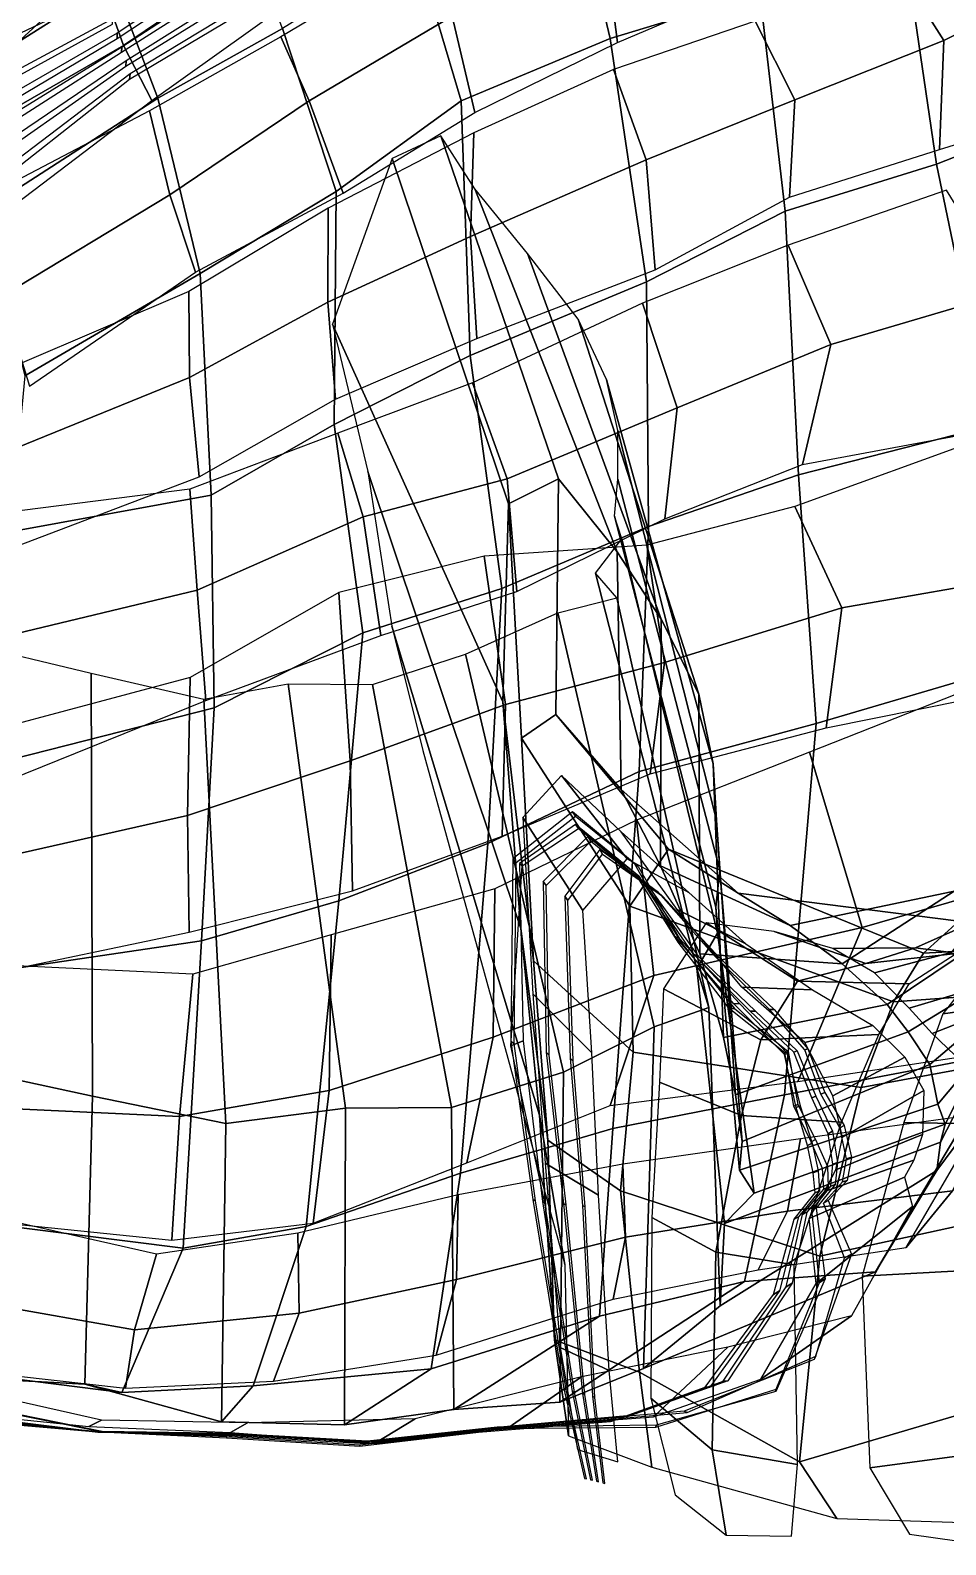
# Model space of a CAD drawing. Extents: x -1.42 to 1.42, y -1.59 to 1.05.
# Drawn here: x -0.164 to 0.759, y -1.579 to -0.051 of the extents above; entities that cross this region are included whole.
import ezdxf

# ---------------------------------------------------------------- set-up
doc = ezdxf.new("R2010")
doc.units = 0

msp = doc.modelspace()

# ---------------------------------------------------------------- linework, layer by layer
for points in [[(0.5443, 0.1838, 15.7827), (0.3791, 0.1175, 15.9153), (0.4211, -0.0597, 15.9518), (0.5722, -0.0137, 15.7966)], [(-0.1706, 0.1415, 15.9266), (-0.3179, 0.0314, 15.9795), (-0.2562, -0.1139, 16.0514), (-0.0799, -0.0023, 16.0142)], [(0.3791, 0.1175, 15.9153), (0.2246, 0.0337, 15.9843), (0.271, -0.1226, 16.0439), (0.4211, -0.0597, 15.9518)], [(0.6012, 0.112, 15.8222), (0.4159, 0.0362, 15.9528), (0.4285, -0.0637, 15.9404), (0.5934, 0.0064, 15.8072)], [(0.7107, 0.0124, 15.6154), (0.7577, -0.0619, 15.6372), (0.9198, 0.019, 15.4405), (0.8387, 0.1186, 15.4042)], [(0.7163, 0.0453, 15.6137), (0.7503, -0.1864, 15.6496), (0.9368, -0.1132, 15.451), (0.864, 0.1181, 15.3871)], [(-0.1421, 0.0776, 15.9973), (-0.2946, -0.0361, 16.0254), (-0.2466, -0.1278, 16.0541), (-0.1003, 0.0065, 16.0061)], [(0.0408, 0.0783, 15.9726), (-0.0799, -0.0023, 16.0142), (-0.0349, -0.12, 16.0675), (0.0908, -0.0495, 16.0223)], [(0.0459, 0.0644, 15.974), (-0.0886, -0.0136, 16.0214), (-0.0697, -0.0667, 16.0444), (0.0614, 0.0222, 16.007)], [(0.0604, 0.0367, 16.0102), (-0.076, -0.0544, 16.0367), (-0.0759, -0.0598, 16.0391), (0.0615, 0.031, 16.0123)], [(0.2246, 0.0337, 15.9843), (0.0908, -0.0495, 16.0223), (0.1448, -0.214, 16.0722), (0.271, -0.1226, 16.0439)], [(0.4159, 0.0362, 15.9528), (0.2617, -0.0372, 16.0373), (0.2847, -0.1345, 16.0316), (0.4285, -0.0637, 15.9404)], [(0.5722, -0.0137, 15.7966), (0.5976, -0.2339, 15.8179), (0.7503, -0.1864, 15.6496), (0.7163, 0.0453, 15.6137)], [(0.0663, 0.0208, 16.0161), (-0.0715, -0.0684, 16.0439), (-0.0717, -0.0736, 16.0469), (0.0675, 0.0152, 16.0181)], [(0.0614, 0.0222, 16.007), (-0.0697, -0.0667, 16.0444), (-0.0411, -0.1221, 16.065), (0.0899, -0.0287, 16.0206)], [(0.2267, 0.0239, 15.9868), (0.089, -0.058, 16.0253), (0.1175, -0.1227, 16.0828), (0.2617, -0.0372, 16.0373)], [(0.7577, -0.0619, 15.6372), (0.7531, -0.1718, 15.6358), (0.9353, -0.1151, 15.4566), (0.9198, 0.019, 15.4405)], [(0.0722, 0.0052, 16.0214), (-0.0669, -0.0822, 16.0525), (-0.0674, -0.0875, 16.0558), (0.0733, -0.0005, 16.0234)], [(0.5674, -0.0424, 15.7939), (0.6072, -0.1215, 15.8143), (0.7577, -0.0619, 15.6372), (0.7107, 0.0124, 15.6154)], [(-0.0886, -0.0136, 16.0214), (-0.2659, -0.0982, 16.0445), (-0.2432, -0.1667, 16.0809), (-0.0697, -0.0667, 16.0444)], [(-0.0799, -0.0023, 16.0142), (-0.2562, -0.1139, 16.0514), (-0.212, -0.2339, 16.075), (-0.0349, -0.12, 16.0675)], [(0.0779, -0.01, 16.0268), (-0.0628, -0.0953, 16.0612), (-0.0635, -0.1009, 16.0646), (0.0789, -0.0156, 16.0288)], [(0.5722, -0.0137, 15.7966), (0.4211, -0.0597, 15.9518), (0.4578, -0.3053, 15.9816), (0.5976, -0.2339, 15.8179)], [(-0.0808, -0.0399, 16.0316), (-0.2559, -0.134, 16.0554), (-0.2554, -0.1411, 16.0586), (-0.0806, -0.0454, 16.0332)], [(0.2617, -0.0372, 16.0373), (0.1175, -0.1227, 16.0828), (0.152, -0.2156, 16.0671), (0.2847, -0.1345, 16.0316)], [(0.5674, -0.0424, 15.7939), (0.4245, -0.0911, 15.9496), (0.4575, -0.182, 15.9784), (0.6072, -0.1215, 15.8143)], [(-0.076, -0.0544, 16.0367), (-0.25, -0.1547, 16.0652), (-0.2491, -0.1621, 16.0671), (-0.0759, -0.0598, 16.0391)], [(0.089, -0.058, 16.0253), (-0.0433, -0.1328, 16.0777), (-0.023, -0.2174, 16.1064), (0.1175, -0.1227, 16.0828)], [(0.0908, -0.0495, 16.0223), (-0.0349, -0.12, 16.0675), (0.0077, -0.2968, 16.0836), (0.1448, -0.214, 16.0722)], [(0.4211, -0.0597, 15.9518), (0.271, -0.1226, 16.0439), (0.28, -0.3793, 16.0275), (0.4578, -0.3053, 15.9816)], [(-0.0715, -0.0684, 16.0439), (-0.2438, -0.1748, 16.0701), (-0.2421, -0.1824, 16.0706), (-0.0717, -0.0736, 16.0469)], [(-0.0697, -0.0667, 16.0444), (-0.2432, -0.1667, 16.0809), (-0.2037, -0.2455, 16.0741), (-0.0411, -0.1221, 16.065)], [(0.6072, -0.1215, 15.8143), (0.602, -0.2196, 15.8012), (0.7531, -0.1718, 15.6358), (0.7577, -0.0619, 15.6372)], [(-0.0669, -0.0822, 16.0525), (-0.2354, -0.1963, 16.0709), (-0.2332, -0.2041, 16.0705), (-0.0674, -0.0875, 16.0558)], [(0.4245, -0.0911, 15.9496), (0.2837, -0.1548, 16.0502), (0.2804, -0.2593, 16.0504), (0.4575, -0.182, 15.9784)], [(-0.0628, -0.0953, 16.0612), (-0.226, -0.219, 16.0701), (-0.2242, -0.2273, 16.0692), (-0.0635, -0.1009, 16.0646)], [(-0.0349, -0.12, 16.0675), (-0.212, -0.2339, 16.075), (-0.1693, -0.4001, 16.0621), (0.0077, -0.2968, 16.0836)], [(0.6072, -0.1215, 15.8143), (0.4575, -0.182, 15.9784), (0.4664, -0.2931, 15.9754), (0.602, -0.2196, 15.8012)], [(0.7503, -0.1864, 15.6496), (0.8049, -0.4504, 15.6891), (0.9578, -0.4383, 15.4966), (0.9368, -0.1132, 15.451)], [(-0.0433, -0.1328, 16.0777), (-0.2178, -0.224, 16.0742), (-0.192, -0.3195, 16.0758), (-0.023, -0.2174, 16.1064)], [(0.1175, -0.1227, 16.0828), (-0.023, -0.2174, 16.1064), (0.003, -0.2953, 16.0864), (0.152, -0.2156, 16.0671)], [(0.271, -0.1226, 16.0439), (0.1448, -0.214, 16.0722), (0.1429, -0.4491, 16.0737), (0.28, -0.3793, 16.0275)], [(0.2837, -0.1548, 16.0502), (0.1368, -0.2309, 16.0802), (0.1363, -0.3255, 16.0827), (0.2804, -0.2593, 16.0504)], [(0.3187, -0.5292, 13.5045), (0.3689, -0.5038, 13.7613), (0.2504, -0.158, 13.9104), (0.2013, -0.1807, 13.6451)], [(0.3689, -0.5038, 13.7613), (0.4282, -0.5774, 13.9868), (0.2848, -0.2113, 14.1318), (0.2504, -0.158, 13.9104)], [(0.3129, -0.7287, 13.2272), (0.3187, -0.5292, 13.5045), (0.2013, -0.1807, 13.6451), (0.141, -0.3479, 13.342)], [(0.4575, -0.182, 15.9784), (0.2804, -0.2593, 16.0504), (0.2866, -0.3624, 16.0264), (0.4664, -0.2931, 15.9754)], [(0.611, -0.4998, 15.8259), (0.8049, -0.4504, 15.6891), (0.7503, -0.1864, 15.6496), (0.5976, -0.2339, 15.8179)], [(0.4282, -0.5774, 13.9868), (0.4725, -0.6454, 14.1744), (0.3376, -0.2766, 14.309), (0.2848, -0.2113, 14.1318)], [(0.6435, -0.3684, 15.8476), (0.8238, -0.3152, 15.6936), (0.7602, -0.2127, 15.6551), (0.6007, -0.2681, 15.8217)], [(-0.023, -0.2174, 16.1064), (-0.192, -0.3195, 16.0758), (-0.1644, -0.4103, 16.0638), (0.003, -0.2953, 16.0864)], [(0.0188, -0.5202, 16.1237), (0.1429, -0.4491, 16.0737), (0.1448, -0.214, 16.0722), (0.0077, -0.2968, 16.0836)], [(-0.0032, -0.4017, 16.1105), (0.1363, -0.3255, 16.0827), (0.1368, -0.2309, 16.0802), (-0.0039, -0.315, 16.079)], [(0.5976, -0.2339, 15.8179), (0.4578, -0.3053, 15.9816), (0.4598, -0.552, 15.9704), (0.611, -0.4998, 15.8259)], [(0.2804, -0.2593, 16.0504), (0.1363, -0.3255, 16.0827), (0.1442, -0.4236, 16.0622), (0.2866, -0.3624, 16.0264)], [(0.6007, -0.2681, 15.8217), (0.4537, -0.3265, 15.9772), (0.4888, -0.4321, 15.9948), (0.6435, -0.3684, 15.8476)], [(0.4725, -0.6454, 14.1744), (0.5107, -0.721, 14.3445), (0.3889, -0.3429, 14.4726), (0.3376, -0.2766, 14.309)], [(0.0077, -0.2968, 16.0836), (-0.1693, -0.4001, 16.0621), (-0.1841, -0.5572, 16.107), (0.0188, -0.5202, 16.1237)], [(0.4578, -0.3053, 15.9816), (0.28, -0.3793, 16.0275), (0.3119, -0.6143, 16.0681), (0.4598, -0.552, 15.9704)], [(-0.0039, -0.315, 16.079), (-0.1764, -0.3888, 16.0567), (-0.1872, -0.4766, 16.1078), (-0.0032, -0.4017, 16.1105)], [(0.615, -0.4893, 15.822), (0.8085, -0.4534, 15.6808), (0.8238, -0.3152, 15.6936), (0.6435, -0.3684, 15.8476)], [(0.0067, -0.5019, 16.1198), (0.1442, -0.4236, 16.0622), (0.1363, -0.3255, 16.0827), (-0.0032, -0.4017, 16.1105)], [(0.4537, -0.3265, 15.9772), (0.2822, -0.4069, 16.0247), (0.3174, -0.504, 16.078), (0.4888, -0.4321, 15.9948)], [(0.3312, -0.9575, 12.971), (0.3129, -0.7287, 13.2272), (0.141, -0.3479, 13.342), (0.1767, -0.4966, 13.0435)], [(0.5107, -0.721, 14.3445), (0.5249, -0.7912, 14.4888), (0.4175, -0.4037, 14.6055), (0.3889, -0.3429, 14.4726)], [(0.28, -0.3793, 16.0275), (0.1429, -0.4491, 16.0737), (0.1718, -0.6593, 16.1006), (0.3119, -0.6143, 16.0681)], [(0.6435, -0.3684, 15.8476), (0.4888, -0.4321, 15.9948), (0.4761, -0.5443, 15.9548), (0.615, -0.4893, 15.822)], [(-0.0032, -0.4017, 16.1105), (-0.1872, -0.4766, 16.1078), (-0.1852, -0.5747, 16.1061), (0.0067, -0.5019, 16.1198)], [(0.2822, -0.4069, 16.0247), (0.1466, -0.4578, 16.0926), (0.1721, -0.5421, 16.1163), (0.3174, -0.504, 16.078)], [(0.5249, -0.7912, 14.4888), (0.5285, -0.8481, 14.621), (0.4288, -0.455, 14.7307), (0.4175, -0.4037, 14.6055)], [(0.4888, -0.4321, 15.9948), (0.3174, -0.504, 16.078), (0.327, -0.6176, 16.0595), (0.4761, -0.5443, 15.9548)], [(0.1466, -0.4578, 16.0926), (-0.0028, -0.5141, 16.1277), (0.0048, -0.6162, 16.1514), (0.1721, -0.5421, 16.1163)], [(0.1429, -0.4491, 16.0737), (0.0188, -0.5202, 16.1237), (0.0217, -0.7349, 16.144), (0.1718, -0.6593, 16.1006)], [(0.5285, -0.8481, 14.621), (0.5318, -0.8986, 14.745), (0.429, -0.5043, 14.8498), (0.4288, -0.455, 14.7307)], [(0.611, -0.4998, 15.8259), (0.6288, -0.7507, 15.8693), (0.8207, -0.694, 15.7063), (0.8049, -0.4504, 15.6891)], [(0.6075, -0.5319, 15.826), (0.6547, -0.6338, 15.8738), (0.8434, -0.6011, 15.7106), (0.802, -0.461, 15.6959)], [(0.3174, -0.504, 16.078), (0.1721, -0.5421, 16.1163), (0.1897, -0.662, 16.0987), (0.327, -0.6176, 16.0595)], [(0.35, -1.1455, 12.7248), (0.3312, -0.9575, 12.971), (0.1767, -0.4966, 13.0435), (0.2009, -0.6525, 12.7935)], [(0.3316, -0.7655, 13.4571), (0.3664, -0.7415, 13.711), (0.3689, -0.5038, 13.7613), (0.3187, -0.5292, 13.5045)], [(0.3664, -0.7415, 13.711), (0.4323, -0.8172, 13.9352), (0.4282, -0.5774, 13.9868), (0.3689, -0.5038, 13.7613)], [(0.611, -0.4998, 15.8259), (0.4598, -0.552, 15.9704), (0.4505, -0.7991, 15.9696), (0.6288, -0.7507, 15.8693)], [(-0.0028, -0.5141, 16.1277), (-0.1903, -0.5381, 16.1061), (-0.1943, -0.6639, 16.1139), (0.0048, -0.6162, 16.1514)], [(0.5318, -0.8986, 14.745), (0.5277, -0.9357, 14.8407), (0.4255, -0.5416, 14.9467), (0.429, -0.5043, 14.8498)], [(0.0188, -0.5202, 16.1237), (-0.1841, -0.5572, 16.107), (-0.1828, -0.7869, 16.093), (0.0217, -0.7349, 16.144)], [(0.3439, -0.99, 13.1972), (0.3316, -0.7655, 13.4571), (0.3187, -0.5292, 13.5045), (0.3129, -0.7287, 13.2272)], [(0.6075, -0.5319, 15.826), (0.4581, -0.5706, 15.9635), (0.4758, -0.689, 15.9914), (0.6547, -0.6338, 15.8738)], [(0.1721, -0.5421, 16.1163), (0.0048, -0.6162, 16.1514), (0.0135, -0.7274, 16.1532), (0.1897, -0.662, 16.0987)], [(0.5277, -0.9357, 14.8407), (0.5294, -0.9622, 14.9287), (0.4328, -0.5645, 15.0252), (0.4255, -0.5416, 14.9467)], [(0.4598, -0.552, 15.9704), (0.3119, -0.6143, 16.0681), (0.2979, -0.8716, 16.0576), (0.4505, -0.7991, 15.9696)], [(0.5294, -0.9622, 14.9287), (0.5085, -0.9976, 15.051), (0.4064, -0.5991, 15.1316), (0.4328, -0.5645, 15.0252)], [(0.4581, -0.5706, 15.9635), (0.2939, -0.5817, 16.0624), (0.3155, -0.7314, 16.0857), (0.4758, -0.689, 15.9914)], [(0.4323, -0.8172, 13.9352), (0.4718, -0.894, 14.1249), (0.4725, -0.6454, 14.1744), (0.4282, -0.5774, 13.9868)], [(0.2939, -0.5817, 16.0624), (0.1475, -0.6186, 16.0966), (0.159, -0.7881, 16.1071), (0.3155, -0.7314, 16.0857)], [(0.5085, -0.9976, 15.051), (0.5207, -1.0369, 15.194), (0.4278, -0.6238, 15.2533), (0.4064, -0.5991, 15.1316)], [(0.6547, -0.6338, 15.8738), (0.6391, -0.7549, 15.8601), (0.8274, -0.717, 15.6981), (0.8434, -0.6011, 15.7106)], [(0.0048, -0.6162, 16.1514), (-0.1943, -0.6639, 16.1139), (-0.1846, -0.8075, 16.0942), (0.0135, -0.7274, 16.1532)], [(0.1475, -0.6186, 16.0966), (-0.0023, -0.7041, 16.1433), (-0.0052, -0.8434, 16.1124), (0.159, -0.7881, 16.1071)], [(0.3119, -0.6143, 16.0681), (0.1718, -0.6593, 16.1006), (0.1474, -0.9294, 16.0896), (0.2979, -0.8716, 16.0576)], [(0.5207, -1.0369, 15.194), (0.4654, -1.0567, 15.2836), (0.3684, -0.6389, 15.3324), (0.4278, -0.6238, 15.2533)], [(0.4654, -1.0567, 15.2836), (0.3742, -1.1024, 15.4125), (0.2752, -0.6807, 15.4478), (0.3684, -0.6389, 15.3324)], [(0.6547, -0.6338, 15.8738), (0.4758, -0.689, 15.9914), (0.4615, -0.8013, 15.9587), (0.6391, -0.7549, 15.8601)], [(0.3753, -1.2964, 12.6135), (0.35, -1.1455, 12.7248), (0.2009, -0.6525, 12.7935), (0.2323, -0.7779, 12.6639)], [(0.4718, -0.894, 14.1249), (0.5115, -0.9829, 14.2877), (0.5107, -0.721, 14.3445), (0.4725, -0.6454, 14.1744)], [(-0.1008, -1.1264, 15.6306), (-0.2365, -1.0973, 15.6423), (-0.2315, -0.6688, 15.621), (-0.1024, -0.6997, 15.6142)], [(0.1718, -0.6593, 16.1006), (0.0217, -0.7349, 16.144), (0.0091, -0.9699, 16.1056), (0.1474, -0.9294, 16.0896)], [(0.3742, -1.1024, 15.4125), (0.261, -1.138, 15.5154), (0.1814, -0.7111, 15.5154), (0.2752, -0.6807, 15.4478)], [(0.0337, -1.1539, 15.6103), (-0.1008, -1.1264, 15.6306), (-0.1024, -0.6997, 15.6142), (0.0112, -0.7261, 15.6019)], [(0.4758, -0.689, 15.9914), (0.3155, -0.7314, 16.0857), (0.3122, -0.8642, 16.0611), (0.4615, -0.8013, 15.9587)], [(0.6288, -0.7507, 15.8693), (0.5968, -1.125, 15.7226), (0.8193, -1.0829, 15.611), (0.8207, -0.694, 15.7063)], [(-0.1909, -0.7546, 16.0852), (-0.2033, -0.888, 16.1), (-0.0052, -0.8434, 16.1124), (-0.0023, -0.7041, 16.1433)], [(0.1541, -1.1387, 15.579), (0.0337, -1.1539, 15.6103), (0.0112, -0.7261, 15.6019), (0.0964, -0.7107, 15.5664)], [(0.261, -1.138, 15.5154), (0.1541, -1.1387, 15.579), (0.0964, -0.7107, 15.5664), (0.1814, -0.7111, 15.5154)], [(0.6223, -0.7794, 15.855), (0.6754, -0.9563, 15.8491), (0.8851, -0.8957, 15.6934), (0.8069, -0.7066, 15.7017)], [(0.3155, -0.7314, 16.0857), (0.159, -0.7881, 16.1071), (0.1612, -0.9195, 16.0955), (0.3122, -0.8642, 16.0611)], [(0.3582, -1.1707, 12.9014), (0.3439, -0.99, 13.1972), (0.3129, -0.7287, 13.2272), (0.3312, -0.9575, 12.971)], [(0.5115, -0.9829, 14.2877), (0.5354, -1.0673, 14.4362), (0.5249, -0.7912, 14.4888), (0.5107, -0.721, 14.3445)], [(-0.1828, -0.7869, 16.093), (-0.2049, -1.0014, 16.1079), (0.0091, -0.9699, 16.1056), (0.0217, -0.7349, 16.144)], [(0.441, -0.9349, 13.4923), (0.4801, -0.8772, 13.7118), (0.3664, -0.7415, 13.711), (0.3316, -0.7655, 13.4571)], [(0.4801, -0.8772, 13.7118), (0.5503, -0.9217, 13.9253), (0.4323, -0.8172, 13.9352), (0.3664, -0.7415, 13.711)], [(0.6288, -0.7507, 15.8693), (0.4505, -0.7991, 15.9696), (0.4237, -1.159, 15.8383), (0.5968, -1.125, 15.7226)], [(0.4444, -1.082, 13.2374), (0.441, -0.9349, 13.4923), (0.3316, -0.7655, 13.4571), (0.3439, -0.99, 13.1972)], [(0.159, -0.7881, 16.1071), (-0.0052, -0.8434, 16.1124), (-0.0033, -0.9609, 16.1105), (0.1612, -0.9195, 16.0955)], [(0.6223, -0.7794, 15.855), (0.4477, -0.8482, 15.9547), (0.465, -1.0047, 15.9455), (0.6754, -0.9563, 15.8491)], [(0.5354, -1.0673, 14.4362), (0.5474, -1.125, 14.5611), (0.5285, -0.8481, 14.621), (0.5249, -0.7912, 14.4888)], [(0.4505, -0.7991, 15.9696), (0.2979, -0.8716, 16.0576), (0.2701, -1.2041, 15.9445), (0.4237, -1.159, 15.8383)], [(0.3935, -0.9393, 13.4865), (0.4383, -0.8872, 13.7102), (0.3721, -0.8029, 13.709), (0.3331, -0.8454, 13.4637)], [(0.4383, -0.8872, 13.7102), (0.5005, -0.9209, 13.921), (0.4323, -0.86, 13.9262), (0.3721, -0.8029, 13.709)], [(0.5503, -0.9217, 13.9253), (0.6026, -0.9543, 14.1147), (0.4718, -0.894, 14.1249), (0.4323, -0.8172, 13.9352)], [(0.3263, -0.8908, 13.4316), (0.3863, -0.844, 13.6723), (0.3831, -0.8398, 13.6727), (0.3229, -0.8871, 13.4307)], [(0.3863, -0.844, 13.6723), (0.4494, -0.8949, 13.8856), (0.4458, -0.8918, 13.8865), (0.3831, -0.8398, 13.6727)], [(-0.2033, -0.888, 16.1), (-0.2126, -1.0049, 16.1047), (-0.0033, -0.9609, 16.1105), (-0.0052, -0.8434, 16.1124)], [(0.4477, -0.8482, 15.9547), (0.3048, -0.9174, 16.0587), (0.3032, -1.067, 16.0282), (0.465, -1.0047, 15.9455)], [(0.3323, -0.894, 13.4292), (0.3893, -0.8566, 13.6724), (0.3862, -0.8524, 13.6729), (0.3297, -0.8917, 13.4293)], [(0.4026, -1.0827, 13.2369), (0.3935, -0.9393, 13.4865), (0.3331, -0.8454, 13.4637), (0.3432, -1.0233, 13.2165)], [(0.3893, -0.8566, 13.6724), (0.4501, -0.9047, 13.8851), (0.4464, -0.9015, 13.8859), (0.3862, -0.8524, 13.6729)], [(0.5474, -1.125, 14.5611), (0.5542, -1.1723, 14.6836), (0.5318, -0.8986, 14.745), (0.5285, -0.8481, 14.621)], [(0.3567, -0.9141, 13.4397), (0.4015, -0.8692, 13.6726), (0.3986, -0.8647, 13.6732), (0.3537, -0.91, 13.4382)], [(0.4015, -0.8692, 13.6726), (0.4608, -0.9165, 13.8837), (0.457, -0.9132, 13.8846), (0.3986, -0.8647, 13.6732)], [(0.5005, -0.9209, 13.921), (0.5581, -0.9729, 14.1054), (0.4887, -0.9383, 14.1117), (0.4323, -0.86, 13.9262)], [(0.7728, -0.9501, 13.9313), (0.737, -0.9824, 13.7356), (1.0877, -0.9631, 13.7852), (1.0881, -0.8702, 13.9916)], [(0.2979, -0.8716, 16.0576), (0.1474, -0.9294, 16.0896), (0.1145, -1.258, 15.9681), (0.2701, -1.2041, 15.9445)], [(0.3783, -0.9292, 13.4472), (0.4135, -0.8825, 13.6727), (0.4107, -0.8778, 13.6734), (0.3755, -0.9248, 13.445)], [(0.4135, -0.8825, 13.6727), (0.4739, -0.9248, 13.8837), (0.4698, -0.9212, 13.8844), (0.4107, -0.8778, 13.6734)], [(0.7067, -1.0314, 13.5344), (0.737, -0.9824, 13.7356), (0.4801, -0.8772, 13.7118), (0.441, -0.9349, 13.4923)], [(0.737, -0.9824, 13.7356), (0.7728, -0.9501, 13.9313), (0.5503, -0.9217, 13.9253), (0.4801, -0.8772, 13.7118)], [(0.3242, -1.0735, 13.1627), (0.3263, -0.8908, 13.4316), (0.3229, -0.8871, 13.4307), (0.3208, -1.0712, 13.1621)], [(0.321, -1.0758, 13.1977), (0.3323, -0.894, 13.4292), (0.3297, -0.8917, 13.4293), (0.3333, -1.0705, 13.1618)], [(0.4494, -0.8949, 13.8856), (0.4912, -0.9675, 14.0698), (0.4867, -0.9655, 14.0704), (0.4458, -0.8918, 13.8865)], [(0.6026, -0.9543, 14.1147), (0.6551, -0.993, 14.2727), (0.5115, -0.9829, 14.2877), (0.4718, -0.894, 14.1249)], [(0.5542, -1.1723, 14.6836), (0.5517, -1.2012, 14.7846), (0.5277, -0.9357, 14.8407), (0.5318, -0.8986, 14.745)], [(0.7876, -0.9157, 14.1166), (0.8006, -0.8985, 14.2711), (0.6551, -0.993, 14.2727), (0.6026, -0.9543, 14.1147)], [(0.6754, -0.9563, 15.8491), (0.6104, -1.1115, 15.7482), (0.8144, -1.0806, 15.6083), (0.8851, -0.8957, 15.6934)], [(0.8006, -0.8985, 14.2711), (0.8642, -0.9242, 14.4146), (0.7005, -1.034, 14.417), (0.6551, -0.993, 14.2727)], [(0.9357, -0.9147, 14.8796), (0.8898, -0.8949, 15.0243), (0.7588, -1.1548, 14.9315), (0.7516, -1.1345, 14.833)], [(0.8898, -0.8949, 15.0243), (0.8818, -0.9249, 15.1528), (0.7544, -1.1729, 15.0593), (0.7588, -1.1548, 14.9315)], [(0.3595, -1.085, 13.1906), (0.3567, -0.9141, 13.4397), (0.3537, -0.91, 13.4382), (0.3565, -1.0821, 13.1899)], [(0.4501, -0.9047, 13.8851), (0.4939, -0.9733, 14.0692), (0.4896, -0.9713, 14.07), (0.4464, -0.9015, 13.8859)], [(0.4608, -0.9165, 13.8837), (0.5099, -0.9851, 14.0667), (0.5048, -0.9828, 14.0674), (0.457, -0.9132, 13.8846)], [(0.7728, -0.9501, 13.9313), (0.7876, -0.9157, 14.1166), (0.6026, -0.9543, 14.1147), (0.5503, -0.9217, 13.9253)], [(0.9401, -0.9281, 14.7262), (0.9357, -0.9147, 14.8796), (0.7516, -1.1345, 14.833), (0.7436, -1.0945, 14.6924)], [(0.1474, -0.9294, 16.0896), (0.0091, -0.9699, 16.1056), (-0.0096, -1.2798, 15.9493), (0.1145, -1.258, 15.9681)], [(0.3048, -0.9174, 16.0587), (0.1396, -0.9638, 16.1007), (0.1379, -1.1207, 16.0499), (0.3032, -1.067, 16.0282)], [(0.3837, -1.0912, 13.1953), (0.3783, -0.9292, 13.4472), (0.3755, -0.9248, 13.445), (0.3808, -1.0882, 13.1944)], [(0.4739, -0.9248, 13.8837), (0.531, -0.9867, 14.0662), (0.5257, -0.9844, 14.0671), (0.4698, -0.9212, 13.8844)], [(0.8642, -0.9242, 14.4146), (0.9266, -0.9366, 14.5747), (0.7218, -1.0615, 14.5669), (0.7005, -1.034, 14.417)], [(0.9266, -0.9366, 14.5747), (0.9401, -0.9281, 14.7262), (0.7436, -1.0945, 14.6924), (0.7218, -1.0615, 14.5669)], [(0.7946, -0.9475, 14.107), (0.8112, -0.9241, 14.2639), (0.7649, -0.9817, 14.2676), (0.7291, -0.9769, 14.1096)], [(0.8818, -0.9249, 15.1528), (0.9048, -0.9937, 15.3819), (0.7504, -1.2014, 15.2298), (0.7544, -1.1729, 15.0593)], [(0.6742, -1.1177, 13.3105), (0.7067, -1.0314, 13.5344), (0.441, -0.9349, 13.4923), (0.4444, -1.082, 13.2374)], [(0.5581, -0.9729, 14.1054), (0.625, -1.0192, 14.2653), (0.554, -1.0164, 14.2712), (0.4887, -0.9383, 14.1117)], [(0.5517, -1.2012, 14.7846), (0.5662, -1.2242, 14.8847), (0.5294, -0.9622, 14.9287), (0.5277, -0.9357, 14.8407)], [(0.3649, -1.3721, 12.6552), (0.3582, -1.1707, 12.9014), (0.3312, -0.9575, 12.971), (0.35, -1.1455, 12.7248)], [(0.6754, -0.9563, 15.8491), (0.465, -1.0047, 15.9455), (0.421, -1.1359, 15.8454), (0.6104, -1.1115, 15.7482)], [(0.5729, -1.0695, 13.5284), (0.6101, -1.0106, 13.724), (0.518, -0.9515, 13.7171), (0.4748, -1.0182, 13.5104)], [(0.5662, -1.2242, 14.8847), (0.5364, -1.255, 14.991), (0.5085, -0.9976, 15.051), (0.5294, -0.9622, 14.9287)], [(0.6101, -1.0106, 13.724), (0.6788, -0.9927, 13.9186), (0.5864, -0.9603, 13.9226), (0.518, -0.9515, 13.7171)], [(0.6788, -0.9927, 13.9186), (0.7291, -0.9769, 14.1096), (0.6458, -0.9775, 14.1131), (0.5864, -0.9603, 13.9226)], [(0.7699, -0.9826, 13.915), (0.7946, -0.9475, 14.107), (0.7291, -0.9769, 14.1096), (0.6788, -0.9927, 13.9186)], [(0.0091, -0.9699, 16.1056), (-0.2049, -1.0014, 16.1079), (-0.229, -1.2521, 15.9628), (-0.0096, -1.2798, 15.9493)], [(0.1396, -0.9638, 16.1007), (0.0002, -1.0035, 16.1114), (-0.0132, -1.147, 16.0157), (0.1379, -1.1207, 16.0499)], [(0.4912, -0.9675, 14.0698), (0.5516, -1.0331, 14.2286), (0.546, -1.0332, 14.2294), (0.4867, -0.9655, 14.0704)], [(0.4939, -0.9733, 14.0692), (0.5466, -1.0379, 14.2294), (0.5412, -1.0379, 14.2299), (0.4896, -0.9713, 14.07)], [(0.7291, -0.9769, 14.1096), (0.7649, -0.9817, 14.2676), (0.6878, -1.002, 14.2748), (0.6458, -0.9775, 14.1131)], [(0.737, -0.9824, 13.7356), (0.7067, -1.0314, 13.5344), (1.0225, -1.0084, 13.5829), (1.0877, -0.9631, 13.7852)], [(0.4317, -1.2219, 12.9365), (0.4444, -1.082, 13.2374), (0.3439, -0.99, 13.1972), (0.3582, -1.1707, 12.9014)], [(0.5099, -0.9851, 14.0667), (0.5676, -1.0406, 14.2273), (0.5623, -1.0407, 14.2279), (0.5048, -0.9828, 14.0674)], [(0.6551, -0.993, 14.2727), (0.7005, -1.034, 14.417), (0.5354, -1.0673, 14.4362), (0.5115, -0.9829, 14.2877)], [(0.531, -0.9867, 14.0662), (0.5865, -1.039, 14.2268), (0.5817, -1.039, 14.2272), (0.5257, -0.9844, 14.0671)], [(0.7226, -1.0133, 13.7217), (0.7699, -0.9826, 13.915), (0.6788, -0.9927, 13.9186), (0.6101, -1.0106, 13.724)], [(0.7649, -0.9817, 14.2676), (0.804, -1.0135, 14.4124), (0.7225, -1.0378, 14.4232), (0.6878, -1.002, 14.2748)], [(0.7972, -0.9918, 13.745), (0.7566, -1.0433, 13.5451), (0.8904, -1.0252, 13.5511), (0.9373, -0.9854, 13.7486)], [(0.0002, -1.0035, 16.1114), (-0.1992, -0.9939, 16.1112), (-0.2289, -1.137, 16.0367), (-0.0132, -1.147, 16.0157)], [(0.465, -1.0047, 15.9455), (0.3032, -1.067, 16.0282), (0.2765, -1.1938, 15.9515), (0.421, -1.1359, 15.8454)], [(0.5364, -1.255, 14.991), (0.532, -1.338, 15.0915), (0.5207, -1.0369, 15.194), (0.5085, -0.9976, 15.051)], [(0.9048, -0.9937, 15.3819), (0.8193, -1.0829, 15.611), (0.6887, -1.3037, 15.435), (0.7504, -1.2014, 15.2298)], [(0.4092, -1.2264, 12.9426), (0.4026, -1.0827, 13.2369), (0.3432, -1.0233, 13.2165), (0.3557, -1.1941, 12.9216)], [(0.5536, -1.1461, 13.2831), (0.5729, -1.0695, 13.5284), (0.4748, -1.0182, 13.5104), (0.4709, -1.1122, 13.2567)], [(0.625, -1.0192, 14.2653), (0.686, -1.0553, 14.4114), (0.6173, -1.0724, 14.4023), (0.554, -1.0164, 14.2712)], [(0.6922, -1.0644, 13.5245), (0.7226, -1.0133, 13.7217), (0.6101, -1.0106, 13.724), (0.5729, -1.0695, 13.5284)], [(0.7067, -1.0314, 13.5344), (0.6742, -1.1177, 13.3105), (0.9737, -1.0627, 13.3564), (1.0225, -1.0084, 13.5829)], [(0.804, -1.0135, 14.4124), (0.8224, -1.0332, 14.5655), (0.7458, -1.0632, 14.5699), (0.7225, -1.0378, 14.4232)], [(0.532, -1.338, 15.0915), (0.4546, -1.4012, 15.1807), (0.4654, -1.0567, 15.2836), (0.5207, -1.0369, 15.194)], [(0.7005, -1.034, 14.417), (0.7218, -1.0615, 14.5669), (0.5474, -1.125, 14.5611), (0.5354, -1.0673, 14.4362)], [(0.5466, -1.0379, 14.2294), (0.6005, -1.0815, 14.363), (0.5971, -1.0826, 14.3631), (0.5412, -1.0379, 14.2299)], [(0.5516, -1.0331, 14.2286), (0.6001, -1.0834, 14.3615), (0.597, -1.0844, 14.3617), (0.546, -1.0332, 14.2294)], [(0.7566, -1.0433, 13.5451), (0.7173, -1.1531, 13.3324), (0.8698, -1.1561, 13.3516), (0.8904, -1.0252, 13.5511)], [(0.8224, -1.0332, 14.5655), (0.8413, -1.047, 14.6974), (0.7688, -1.0852, 14.6893), (0.7458, -1.0632, 14.5699)], [(0.5676, -1.0406, 14.2273), (0.6096, -1.0809, 14.363), (0.6063, -1.082, 14.363), (0.5623, -1.0407, 14.2279)], [(0.5865, -1.039, 14.2268), (0.6203, -1.0787, 14.364), (0.6173, -1.0797, 14.364), (0.5817, -1.039, 14.2272)], [(0.3032, -1.067, 16.0282), (0.1379, -1.1207, 16.0499), (0.1215, -1.2545, 15.9706), (0.2765, -1.1938, 15.9515)], [(0.4546, -1.4012, 15.1807), (0.3702, -1.435, 15.3318), (0.3742, -1.1024, 15.4125), (0.4654, -1.0567, 15.2836)], [(0.7218, -1.0615, 14.5669), (0.7436, -1.0945, 14.6924), (0.5542, -1.1723, 14.6836), (0.5474, -1.125, 14.5611)], [(0.6544, -1.1528, 13.2964), (0.6922, -1.0644, 13.5245), (0.5729, -1.0695, 13.5284), (0.5536, -1.1461, 13.2831)], [(0.686, -1.0553, 14.4114), (0.7182, -1.0872, 14.5528), (0.6457, -1.126, 14.551), (0.6173, -1.0724, 14.4023)], [(0.6742, -1.1177, 13.3105), (0.6324, -1.2879, 13.0327), (0.9228, -1.2246, 13.1001), (0.9737, -1.0627, 13.3564)], [(0.3457, -1.232, 12.8835), (0.3242, -1.0735, 13.1627), (0.3208, -1.0712, 13.1621), (0.3431, -1.2307, 12.8826)], [(0.3553, -1.234, 12.8871), (0.321, -1.0758, 13.1977), (0.3333, -1.0705, 13.1618), (0.3528, -1.2328, 12.8861)], [(0.3766, -1.2362, 12.8914), (0.3595, -1.085, 13.1906), (0.3565, -1.0821, 13.1899), (0.374, -1.2349, 12.8905)], [(0.6324, -1.2879, 13.0327), (0.6742, -1.1177, 13.3105), (0.4444, -1.082, 13.2374), (0.4317, -1.2219, 12.9365)], [(0.5968, -1.125, 15.7226), (0.5565, -1.3133, 15.6036), (0.6887, -1.3037, 15.435), (0.8193, -1.0829, 15.611)], [(0.6001, -1.0834, 14.3615), (0.6126, -1.1361, 14.509), (0.6087, -1.138, 14.5088), (0.597, -1.0844, 14.3617)], [(0.6005, -1.0815, 14.363), (0.6103, -1.1347, 14.51), (0.6064, -1.1365, 14.5098), (0.5971, -1.0826, 14.3631)], [(0.6096, -1.0809, 14.363), (0.6284, -1.1263, 14.5099), (0.6244, -1.1283, 14.5097), (0.6063, -1.082, 14.363)], [(0.6203, -1.0787, 14.364), (0.6375, -1.1226, 14.5115), (0.6334, -1.1246, 14.5113), (0.6173, -1.0797, 14.364)], [(-0.1085, -1.4169, 15.5573), (-0.2592, -1.409, 15.5429), (-0.2365, -1.0973, 15.6423), (-0.1008, -1.1264, 15.6306)], [(0.3958, -1.2382, 12.8958), (0.3837, -1.0912, 13.1953), (0.3808, -1.0882, 13.1944), (0.3932, -1.2368, 12.8948)], [(0.7436, -1.0945, 14.6924), (0.7516, -1.1345, 14.833), (0.5517, -1.2012, 14.7846), (0.5542, -1.1723, 14.6836)], [(0.7182, -1.0872, 14.5528), (0.7375, -1.1207, 14.6758), (0.6555, -1.1677, 14.6747), (0.6457, -1.126, 14.551)], [(0.3702, -1.435, 15.3318), (0.2633, -1.4424, 15.4521), (0.261, -1.138, 15.5154), (0.3742, -1.1024, 15.4125)], [(0.5277, -1.2837, 12.9984), (0.5536, -1.1461, 13.2831), (0.4709, -1.1122, 13.2567), (0.463, -1.249, 12.9648)], [(0.0293, -1.4548, 15.5615), (-0.1085, -1.4169, 15.5573), (-0.1008, -1.1264, 15.6306), (0.0337, -1.1539, 15.6103)], [(0.1379, -1.1207, 16.0499), (-0.0132, -1.147, 16.0157), (-0.021, -1.2717, 15.9589), (0.1215, -1.2545, 15.9706)], [(0.5968, -1.125, 15.7226), (0.4237, -1.159, 15.8383), (0.4103, -1.3484, 15.7305), (0.5565, -1.3133, 15.6036)], [(0.6284, -1.1263, 14.5099), (0.6453, -1.1619, 14.628), (0.6408, -1.1643, 14.6278), (0.6244, -1.1283, 14.5097)], [(0.6375, -1.1226, 14.5115), (0.657, -1.1561, 14.6286), (0.6526, -1.1584, 14.6286), (0.6334, -1.1246, 14.5113)], [(0.7375, -1.1207, 14.6758), (0.7362, -1.1651, 14.8133), (0.6487, -1.2007, 14.7881), (0.6555, -1.1677, 14.6747)], [(-0.0132, -1.147, 16.0157), (-0.2289, -1.137, 16.0367), (-0.2378, -1.2495, 15.9612), (-0.021, -1.2717, 15.9589)], [(0.1531, -1.458, 15.5203), (0.0293, -1.4548, 15.5615), (0.0337, -1.1539, 15.6103), (0.1541, -1.1387, 15.579)], [(0.2633, -1.4424, 15.4521), (0.1531, -1.458, 15.5203), (0.1541, -1.1387, 15.579), (0.261, -1.138, 15.5154)], [(0.3791, -1.4689, 12.509), (0.3649, -1.3721, 12.6552), (0.35, -1.1455, 12.7248), (0.3753, -1.2964, 12.6135)], [(0.7516, -1.1345, 14.833), (0.7588, -1.1548, 14.9315), (0.5662, -1.2242, 14.8847), (0.5517, -1.2012, 14.7846)], [(0.6129, -1.1694, 15.7199), (0.5998, -1.2424, 15.6782), (0.7663, -1.2218, 15.5161), (0.808, -1.1425, 15.5827)], [(0.6103, -1.1347, 14.51), (0.6282, -1.1703, 14.6284), (0.6237, -1.1726, 14.6281), (0.6064, -1.1365, 14.5098)], [(0.6126, -1.1361, 14.509), (0.6248, -1.1739, 14.628), (0.6201, -1.1763, 14.6276), (0.6087, -1.138, 14.5088)], [(0.8263, -1.1379, 15.2923), (0.7663, -1.2218, 15.5161), (0.7197, -1.279, 15.4538), (0.7759, -1.1831, 15.259)], [(0.4237, -1.159, 15.8383), (0.2701, -1.2041, 15.9445), (0.2406, -1.4014, 15.8101), (0.4103, -1.3484, 15.7305)], [(0.6067, -1.2967, 13.0194), (0.6544, -1.1528, 13.2964), (0.5536, -1.1461, 13.2831), (0.5277, -1.2837, 12.9984)], [(0.7544, -1.1729, 15.0593), (0.5364, -1.255, 14.991), (0.5662, -1.2242, 14.8847), (0.7588, -1.1548, 14.9315)], [(0.657, -1.1561, 14.6286), (0.6644, -1.188, 14.7408), (0.6596, -1.1898, 14.7403), (0.6526, -1.1584, 14.6286)], [(0.7173, -1.1531, 13.3324), (0.6751, -1.3081, 13.0548), (0.8164, -1.3002, 13.0747), (0.8698, -1.1561, 13.3516)], [(0.4507, -1.4049, 12.6937), (0.4317, -1.2219, 12.9365), (0.3582, -1.1707, 12.9014), (0.3649, -1.3721, 12.6552)], [(0.6129, -1.1694, 15.7199), (0.4339, -1.1952, 15.8304), (0.4366, -1.2688, 15.7942), (0.5998, -1.2424, 15.6782)], [(0.532, -1.338, 15.0915), (0.5364, -1.255, 14.991), (0.7544, -1.1729, 15.0593), (0.7504, -1.2014, 15.2298)], [(0.6248, -1.1739, 14.628), (0.6308, -1.2016, 14.7386), (0.626, -1.2037, 14.738), (0.6201, -1.1763, 14.6276)], [(0.6282, -1.1703, 14.6284), (0.6402, -1.1974, 14.7392), (0.6353, -1.1993, 14.7385), (0.6237, -1.1726, 14.6281)], [(0.7362, -1.1651, 14.8133), (0.7275, -1.191, 14.9239), (0.6372, -1.2226, 14.9045), (0.6487, -1.2007, 14.7881)], [(0.6453, -1.1619, 14.628), (0.6505, -1.1934, 14.7403), (0.6456, -1.1952, 14.7397), (0.6408, -1.1643, 14.6278)], [(0.7181, -1.2082, 15.0431), (0.6218, -1.2499, 15.0052), (0.6372, -1.2226, 14.9045), (0.7275, -1.191, 14.9239)], [(0.6644, -1.188, 14.7408), (0.66, -1.2115, 14.8707), (0.6554, -1.213, 14.8698), (0.6596, -1.1898, 14.7403)], [(0.2701, -1.2041, 15.9445), (0.1145, -1.258, 15.9681), (0.0612, -1.4186, 15.841), (0.2406, -1.4014, 15.8101)], [(0.4339, -1.1952, 15.8304), (0.2677, -1.2259, 15.9358), (0.2661, -1.3115, 15.8842), (0.4366, -1.2688, 15.7942)], [(0.4202, -1.4032, 12.7019), (0.4092, -1.2264, 12.9426), (0.3557, -1.1941, 12.9216), (0.3706, -1.3798, 12.683)], [(0.532, -1.338, 15.0915), (0.7504, -1.2014, 15.2298), (0.6887, -1.3037, 15.435), (0.4546, -1.4012, 15.1807)], [(0.6308, -1.2016, 14.7386), (0.6322, -1.222, 14.862), (0.6278, -1.2239, 14.861), (0.626, -1.2037, 14.738)], [(0.6402, -1.1974, 14.7392), (0.6409, -1.2183, 14.8649), (0.6365, -1.2201, 14.8639), (0.6353, -1.1993, 14.7385)], [(0.6505, -1.1934, 14.7403), (0.6481, -1.2154, 14.8672), (0.6437, -1.2171, 14.8663), (0.6456, -1.1952, 14.7397)], [(0.612, -1.4953, 12.73), (0.6324, -1.2879, 13.0327), (0.4317, -1.2219, 12.9365), (0.4507, -1.4049, 12.6937)], [(0.5998, -1.2424, 15.6782), (0.5704, -1.3016, 15.6244), (0.7197, -1.279, 15.4538), (0.7663, -1.2218, 15.5161)], [(0.6195, -1.2436, 14.9678), (0.6151, -1.2459, 14.9653), (0.6365, -1.2201, 14.8639), (0.6409, -1.2183, 14.8649)], [(0.629, -1.3155, 15.1286), (0.6218, -1.2499, 15.0052), (0.7181, -1.2082, 15.0431), (0.7261, -1.2379, 15.208)], [(0.6287, -1.2394, 14.97), (0.6244, -1.2416, 14.968), (0.6437, -1.2171, 14.8663), (0.6481, -1.2154, 14.8672)], [(0.641, -1.2318, 14.9758), (0.6364, -1.2343, 14.9746), (0.6554, -1.213, 14.8698), (0.66, -1.2115, 14.8707)], [(0.2677, -1.2259, 15.9358), (0.106, -1.2646, 15.9599), (0.1076, -1.3454, 15.9054), (0.2661, -1.3115, 15.8842)], [(0.3769, -1.4227, 12.6522), (0.3457, -1.232, 12.8835), (0.3431, -1.2307, 12.8826), (0.3744, -1.4218, 12.6515)], [(0.3852, -1.4251, 12.6548), (0.3553, -1.234, 12.8871), (0.3528, -1.2328, 12.8861), (0.3827, -1.4242, 12.6541)], [(0.3955, -1.4274, 12.6577), (0.3766, -1.2362, 12.8914), (0.374, -1.2349, 12.8905), (0.3931, -1.4264, 12.6569)], [(0.4057, -1.4303, 12.6608), (0.3958, -1.2382, 12.8958), (0.3932, -1.2368, 12.8948), (0.4033, -1.4291, 12.6599)], [(0.6111, -1.2481, 14.9629), (0.6066, -1.2505, 14.9604), (0.6278, -1.2239, 14.861), (0.6322, -1.222, 14.862)], [(0.6324, -1.2879, 13.0327), (0.612, -1.4953, 12.73), (0.8922, -1.4124, 12.757), (0.9228, -1.2246, 13.1001)], [(0.6574, -1.2895, 15.1161), (0.6364, -1.2343, 14.9746), (0.641, -1.2318, 14.9758), (0.6644, -1.2859, 15.1237)], [(-0.0096, -1.2798, 15.9493), (-0.229, -1.2521, 15.9628), (-0.2704, -1.4002, 15.8177), (-0.0715, -1.4252, 15.8398)], [(-0.0364, -1.2858, 15.9395), (-0.2315, -1.2418, 15.9695), (-0.2566, -1.327, 15.8906), (-0.0586, -1.362, 15.8957)], [(0.5998, -1.2424, 15.6782), (0.4366, -1.2688, 15.7942), (0.4243, -1.3312, 15.7474), (0.5704, -1.3016, 15.6244)], [(0.5239, -1.4831, 12.7389), (0.5277, -1.2837, 12.9984), (0.463, -1.249, 12.9648), (0.4622, -1.4312, 12.7177)], [(0.629, -1.3155, 15.1286), (0.7261, -1.2379, 15.208), (0.6646, -1.3481, 15.382), (0.5729, -1.4119, 15.2698)], [(0.5859, -1.3266, 15.0751), (0.6066, -1.2505, 14.9604), (0.6111, -1.2481, 14.9629), (0.5919, -1.3229, 15.0782)], [(0.5987, -1.3187, 15.0864), (0.6151, -1.2459, 14.9653), (0.6195, -1.2436, 14.9678), (0.6046, -1.315, 15.0901)], [(0.6323, -1.3143, 15.1006), (0.6244, -1.2416, 14.968), (0.6287, -1.2394, 14.97), (0.638, -1.3107, 15.1058)], [(0.1145, -1.258, 15.9681), (-0.0096, -1.2798, 15.9493), (-0.0715, -1.4252, 15.8398), (0.0612, -1.4186, 15.841)], [(0.106, -1.2646, 15.9599), (-0.0364, -1.2858, 15.9395), (-0.0586, -1.362, 15.8957), (0.1076, -1.3454, 15.9054)], [(0.4366, -1.2688, 15.7942), (0.2661, -1.3115, 15.8842), (0.2456, -1.3876, 15.8319), (0.4243, -1.3312, 15.7474)], [(0.6102, -1.498, 12.7485), (0.6067, -1.2967, 13.0194), (0.5277, -1.2837, 12.9984), (0.5239, -1.4831, 12.7389)], [(0.6574, -1.2895, 15.1161), (0.6644, -1.2859, 15.1237), (0.6268, -1.3922, 15.3052), (0.6285, -1.3887, 15.2893)], [(0.2661, -1.3115, 15.8842), (0.1076, -1.3454, 15.9054), (0.0815, -1.414, 15.8538), (0.2456, -1.3876, 15.8319)], [(0.3702, -1.435, 15.3318), (0.5565, -1.3133, 15.6036), (0.4103, -1.3484, 15.7305), (0.2633, -1.4424, 15.4521)], [(0.4546, -1.4012, 15.1807), (0.6887, -1.3037, 15.435), (0.5565, -1.3133, 15.6036), (0.3702, -1.435, 15.3318)], [(0.6323, -1.3143, 15.1006), (0.638, -1.3107, 15.1058), (0.5883, -1.4243, 15.2767), (0.5886, -1.422, 15.2634)], [(0.6751, -1.3081, 13.0548), (0.6831, -1.5014, 12.7375), (0.811, -1.4841, 12.7415), (0.8164, -1.3002, 13.0747)], [(-0.0586, -1.362, 15.8957), (-0.2566, -1.327, 15.8906), (-0.2867, -1.3963, 15.8137), (-0.0678, -1.4209, 15.8531)], [(0.5859, -1.3266, 15.0751), (0.5919, -1.3229, 15.0782), (0.5216, -1.42, 15.2198), (0.5168, -1.4201, 15.2122)], [(0.5987, -1.3187, 15.0864), (0.6046, -1.315, 15.0901), (0.5398, -1.4137, 15.2396), (0.5352, -1.414, 15.2313)], [(0.1076, -1.3454, 15.9054), (-0.0586, -1.362, 15.8957), (-0.0678, -1.4209, 15.8531), (0.0815, -1.414, 15.8538)], [(0.2633, -1.4424, 15.4521), (0.4103, -1.3484, 15.7305), (0.2406, -1.4014, 15.8101), (0.1531, -1.458, 15.5203)], [(0.5729, -1.4119, 15.2698), (0.6646, -1.3481, 15.382), (0.5398, -1.3797, 15.5491), (0.4649, -1.4499, 15.4152)], [(0.463, -1.5005, 12.5023), (0.4507, -1.4049, 12.6937), (0.3649, -1.3721, 12.6552), (0.3791, -1.4689, 12.509)], [(0.4649, -1.4499, 15.4152), (0.5398, -1.3797, 15.5491), (0.3921, -1.4096, 15.67), (0.3184, -1.461, 15.5246)], [(0.4288, -1.4951, 12.5616), (0.4202, -1.4032, 12.7019), (0.3706, -1.3798, 12.683), (0.3881, -1.4828, 12.5544)], [(0.6285, -1.3887, 15.2893), (0.6268, -1.3922, 15.3052), (0.4957, -1.4443, 15.4551), (0.4989, -1.4455, 15.4459)], [(-0.1085, -1.4169, 15.5573), (-0.0715, -1.4252, 15.8398), (-0.2704, -1.4002, 15.8177), (-0.2592, -1.409, 15.5429)], [(0.1531, -1.458, 15.5203), (0.2406, -1.4014, 15.8101), (0.0612, -1.4186, 15.841), (0.0293, -1.4548, 15.5615)], [(0.6497, -1.5524, 12.4357), (0.612, -1.4953, 12.73), (0.4507, -1.4049, 12.6937), (0.463, -1.5005, 12.5023)], [(-0.1045, -1.4597, 15.6613), (-0.092, -1.4531, 15.7945), (-0.2858, -1.4094, 15.7956), (-0.2775, -1.4418, 15.6779)], [(0.0293, -1.4548, 15.5615), (0.0612, -1.4186, 15.841), (-0.0715, -1.4252, 15.8398), (-0.1085, -1.4169, 15.5573)], [(0.3184, -1.461, 15.5246), (0.3921, -1.4096, 15.67), (0.2246, -1.4518, 15.7527), (0.1833, -1.4767, 15.5996)], [(0.5168, -1.4201, 15.2122), (0.5216, -1.42, 15.2198), (0.4253, -1.4537, 15.373), (0.4213, -1.4547, 15.3646)], [(0.5352, -1.414, 15.2313), (0.5398, -1.4137, 15.2396), (0.4419, -1.4486, 15.3927), (0.4385, -1.4496, 15.3843)], [(0.612, -1.4953, 12.73), (0.6497, -1.5524, 12.4357), (0.8725, -1.5596, 12.3846), (0.8922, -1.4124, 12.757)], [(-0.0907, -1.4651, 15.7404), (-0.0912, -1.4647, 15.7456), (-0.2868, -1.4249, 15.7743), (-0.2733, -1.4285, 15.7767)], [(0.3971, -1.5124, 12.5152), (0.3769, -1.4227, 12.6522), (0.3744, -1.4218, 12.6515), (0.3951, -1.512, 12.515)], [(0.4032, -1.5139, 12.516), (0.3852, -1.4251, 12.6548), (0.3827, -1.4242, 12.6541), (0.4012, -1.5135, 12.5158)], [(0.4094, -1.5154, 12.5168), (0.3955, -1.4274, 12.6577), (0.3931, -1.4264, 12.6569), (0.4074, -1.5149, 12.5165)], [(0.4156, -1.517, 12.5177), (0.4057, -1.4303, 12.6608), (0.4033, -1.4291, 12.6599), (0.4137, -1.5164, 12.5174)], [(0.5381, -1.5692, 12.5487), (0.5239, -1.4831, 12.7389), (0.4622, -1.4312, 12.7177), (0.4866, -1.5284, 12.5464)], [(0.5886, -1.422, 15.2634), (0.5883, -1.4243, 15.2767), (0.4674, -1.4584, 15.4294), (0.4672, -1.4602, 15.4199)], [(-0.0951, -1.4652, 15.6945), (-0.0956, -1.4653, 15.6987), (-0.2861, -1.4418, 15.7197), (-0.2753, -1.4448, 15.7211)], [(-0.0974, -1.4646, 15.6684), (-0.0981, -1.4647, 15.672), (-0.284, -1.4461, 15.6923), (-0.2744, -1.4485, 15.6924)], [(-0.1003, -1.4646, 15.6475), (-0.101, -1.4647, 15.651), (-0.2815, -1.448, 15.668), (-0.2747, -1.4495, 15.6666)], [(0.4385, -1.4496, 15.3843), (0.4419, -1.4486, 15.3927), (0.3024, -1.4609, 15.5083), (0.299, -1.4619, 15.5006)], [(0.4989, -1.4455, 15.4459), (0.4957, -1.4443, 15.4551), (0.3213, -1.4598, 15.5503), (0.3182, -1.4612, 15.543)], [(0.0382, -1.4656, 15.6392), (0.0555, -1.4558, 15.7894), (-0.092, -1.4531, 15.7945), (-0.1045, -1.4597, 15.6613)], [(0.0341, -1.471, 15.6107), (0.0347, -1.4701, 15.6175), (-0.101, -1.4647, 15.651), (-0.1003, -1.4646, 15.6475)], [(0.0369, -1.4686, 15.6289), (0.0374, -1.4679, 15.6356), (-0.0981, -1.4647, 15.672), (-0.0974, -1.4646, 15.6684)], [(0.0385, -1.4674, 15.651), (0.0391, -1.4668, 15.658), (-0.0956, -1.4653, 15.6987), (-0.0951, -1.4652, 15.6945)], [(0.0417, -1.467, 15.6841), (0.0427, -1.4666, 15.6916), (-0.0912, -1.4647, 15.7456), (-0.0907, -1.4651, 15.7404)], [(0.1833, -1.4767, 15.5996), (0.2246, -1.4518, 15.7527), (0.0555, -1.4558, 15.7894), (0.0382, -1.4656, 15.6392)], [(0.2884, -1.4652, 15.4842), (0.2915, -1.4642, 15.4918), (0.1687, -1.4786, 15.5749), (0.1686, -1.4793, 15.5671)], [(0.299, -1.4619, 15.5006), (0.3024, -1.4609, 15.5083), (0.1743, -1.4759, 15.5914), (0.1746, -1.4767, 15.5834)], [(0.3035, -1.4615, 15.5203), (0.307, -1.4602, 15.5274), (0.1765, -1.4745, 15.6081), (0.177, -1.4752, 15.6)], [(0.3182, -1.4612, 15.543), (0.3213, -1.4598, 15.5503), (0.183, -1.4753, 15.6329), (0.1836, -1.4763, 15.6246)], [(0.4213, -1.4547, 15.3646), (0.4253, -1.4537, 15.373), (0.2915, -1.4642, 15.4918), (0.2884, -1.4652, 15.4842)], [(0.4672, -1.4602, 15.4199), (0.4674, -1.4584, 15.4294), (0.307, -1.4602, 15.5274), (0.3035, -1.4615, 15.5203)], [(0.1686, -1.4793, 15.5671), (0.1687, -1.4786, 15.5749), (0.0347, -1.4701, 15.6175), (0.0341, -1.471, 15.6107)], [(0.1746, -1.4767, 15.5834), (0.1743, -1.4759, 15.5914), (0.0374, -1.4679, 15.6356), (0.0369, -1.4686, 15.6289)], [(0.177, -1.4752, 15.6), (0.1765, -1.4745, 15.6081), (0.0391, -1.4668, 15.658), (0.0385, -1.4674, 15.651)], [(0.1836, -1.4763, 15.6246), (0.183, -1.4753, 15.6329), (0.0427, -1.4666, 15.6916), (0.0417, -1.467, 15.6841)], [(0.604, -1.5701, 12.5387), (0.6102, -1.498, 12.7485), (0.5239, -1.4831, 12.7389), (0.5381, -1.5692, 12.5487)], [(0.6831, -1.5014, 12.7375), (0.7231, -1.5682, 12.4932), (0.797, -1.5788, 12.5057), (0.811, -1.4841, 12.7415)]]:
    msp.add_3dface(points)

doc.saveas('drawing.dxf')
